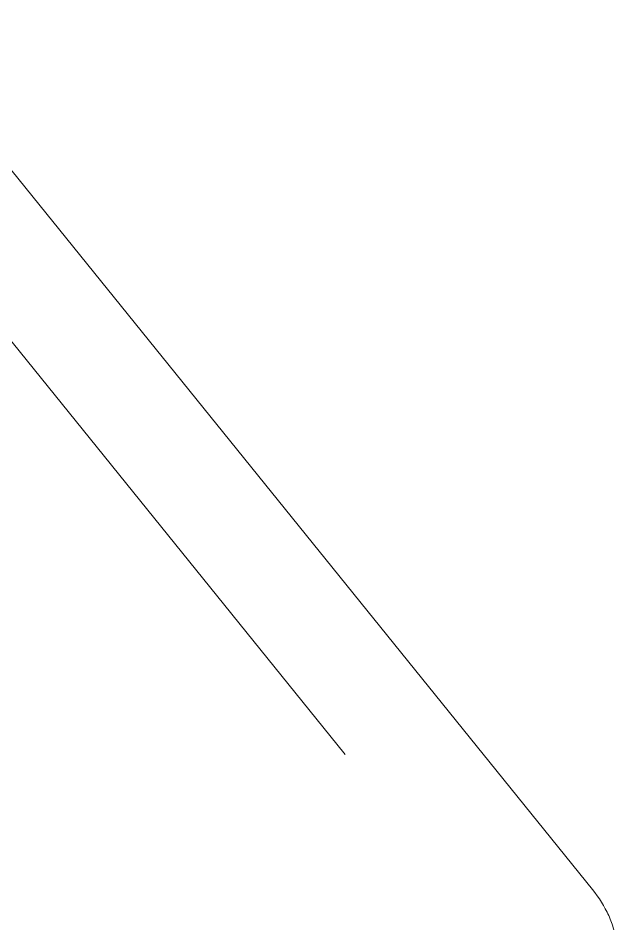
# Model space of a CAD drawing. Header units: inches. Extents: x -6 to 195, y -3 to 126.
# Drawn here: x 121.455 to 122.351, y 48.166 to 49.535 of the extents above; entities that cross this region are included whole.
import ezdxf

# ---------------------------------------------------------------- set-up
doc = ezdxf.new("R2010")
doc.units = ezdxf.units.IN
doc.linetypes.add('HIDDEN', pattern=[1.905, 1.27, -0.635])
doc.layers.add('ZANO_R', color=7, linetype='Continuous', lineweight=0)
doc.layers.add('ZANO_R_przerywana', color=250, linetype='HIDDEN', lineweight=0)

msp = doc.modelspace()

# ---------------------------------------------------------------- linework, layer by layer
at = {"layer": 'ZANO_R'}
for p, q in [((122.31854, 48.2246), (120.84358, 50.05079)), ((122.31854, 48.2246), (122.32215, 48.22)), ((122.32215, 48.22), (122.3256, 48.21532)), ((122.3256, 48.21532), (122.32891, 48.21055)), ((122.32891, 48.21055), (122.33205, 48.2057)), ((122.33205, 48.2057), (122.33502, 48.20077)), ((122.33502, 48.20077), (122.33782, 48.19576)), ((122.33782, 48.19576), (122.34043, 48.19067)), ((122.34043, 48.19067), (122.34167, 48.1881)), ((122.34167, 48.1881), (122.34286, 48.18551)), ((122.34286, 48.18551), (122.344, 48.1829)), ((122.344, 48.1829), (122.34509, 48.18028)), ((122.34509, 48.18028), (122.34613, 48.17764)), ((122.34613, 48.17764), (122.34712, 48.17498)), ((122.34712, 48.17498), (122.34806, 48.17231)), ((122.34806, 48.17231), (122.34894, 48.16962)), ((122.34894, 48.16962), (122.34977, 48.16692)), ((122.34977, 48.16692), (122.35055, 48.16421))]:
    msp.add_line(p, q, dxfattribs=at)
at = {"layer": 'ZANO_R_przerywana'}
msp.add_line((115.16398, 56.82573), (122.31854, 47.96743), dxfattribs=at)

doc.saveas('drawing.dxf')
